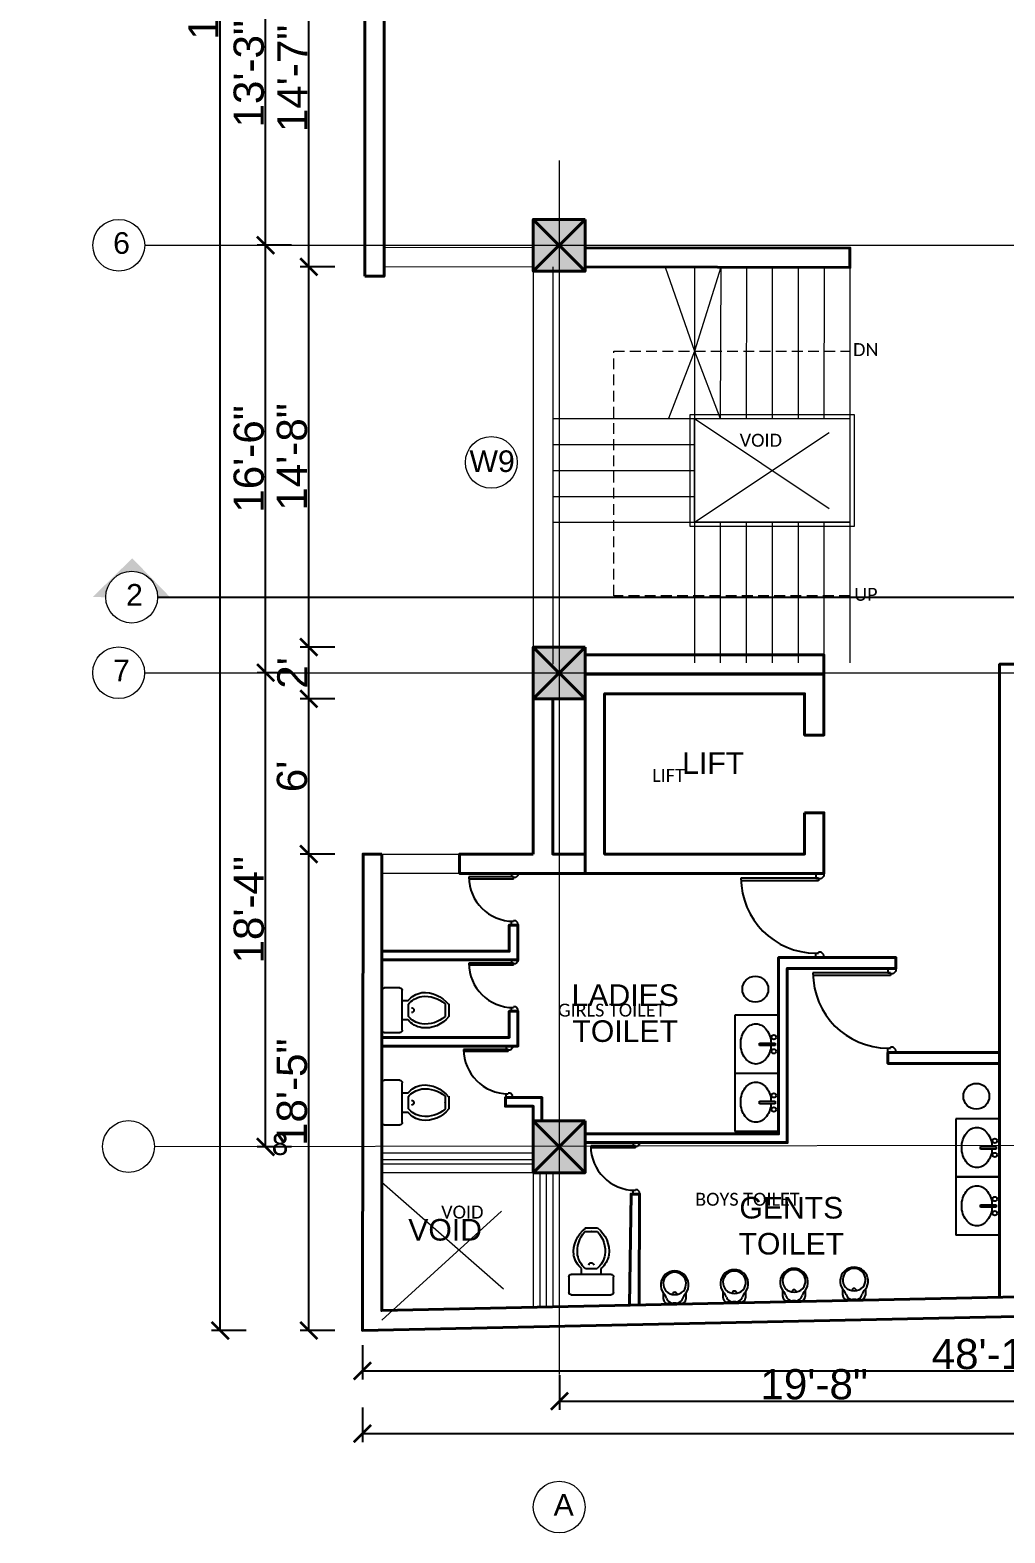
# Model space of a CAD drawing. Header units: inches. Extents: x 0 to 179512, y -43395 to -31716.
# Drawn here: x 165525 to 165976, y -38371 to -37675 of the extents above; entities that cross this region are included whole.
import ezdxf

# ---------------------------------------------------------------- set-up
doc = ezdxf.new("R2010")
doc.units = ezdxf.units.IN
doc.header["$LTSCALE"] = 10
doc.header["$MEASUREMENT"] = 0
for name, pattern in [('ACAD_ISO04W100', [30, 24, -3, 0, -3]), ('CENTER2', [1.125, 0.75, -0.125, 0.125, -0.125]), ('DASHED', [0.75, 0.5, -0.25])]:
    doc.linetypes.add(name, pattern=pattern)
doc.layers.get('Defpoints').update_dxf_attribs({"color": 215})
for name, color, linetype, lineweight in [('colum', 2, 'Continuous', 40), ('door', 4, 'Continuous', 25), ('Grid name', 4, 'Continuous', 0), ('hatch', 95, 'Continuous', 0), ('NEW LETTERING', 3, 'Continuous', 0), ('OL_AR_Center line', 253, 'CENTER2', 13), ('OL_AR_Hatch', 253, 'Continuous', 15), ('OL_AR_SYMBOL', 1, 'Continuous', 5), ('OL_AR_Text', 140, 'Continuous', 5), ('OL_AR_WALL', 255, 'Continuous', 40), ('section cut', 7, 'ACAD_ISO04W100', 25), ('wall2', 3, 'Continuous', 30), ('window', 6, 'Continuous', 9)]:
    doc.layers.add(name, color=color, linetype=linetype, lineweight=lineweight)
doc.layers.add('layout', color=165, linetype='Continuous')
doc.styles.add('1-16 Annotative Text', font='calibri.ttf', dxfattribs={"height": 0.0625})
doc.styles.add('arial', font='arial.ttf')
doc.styles.get("Standard").update_dxf_attribs({"font": 'arial.ttf'})
doc.dimstyles.new('1-16 Annotative Dimension', dxfattribs={"dimtxt": 0.0625, "dimasz": 0.0625, "dimexe": 0.125, "dimexo": 0, "dimgap": 0.03125, "dimtad": 1, "dimdec": 0, "dimzin": 0, "dimdsep": 46, "dimlunit": 4, "dimtxsty": '1-16 Annotative Text', "dimblk": 'ARCHTICK', "dimcen": 0.09, "dimdle": 0.125, "dimadec": 0, "dimazin": 0, "dimtfac": 1, "dimtdec": 0, "dimtix": 1, "dimtofl": 0, "dimtmove": 2, "dimatfit": 3, "dimfxl": 0.125, "dimfxlon": 1, "dimtolj": 1, "dimtzin": 0, "dimarcsym": 1})
doc.dimstyles.new('Dim_OLA', dxfattribs={"dimscale": 2, "dimtxt": 7, "dimasz": 4, "dimexe": 2, "dimexo": 0.5, "dimgap": 0.3, "dimtad": 1, "dimdec": 0, "dimzin": 0, "dimdsep": 46, "dimlunit": 3, "dimtxsty": 'arial', "dimblk": 'ARCHTICK', "dimcen": 0.05, "dimadec": 0, "dimazin": 0, "dimtfac": 1, "dimtdec": 0, "dimtix": 1, "dimtmove": 2, "dimatfit": 3, "dimldrblk": 'DOT', "dimfxl": 6, "dimfxlon": 1, "dimtolj": 1, "dimtzin": 0, "dimarcsym": 0})

# ---------------------------------------------------------------- blocks, each defined once
blk = doc.blocks.new('A$C2AC94788')
for p, q in [((0, 0.505), (0, 0.665)), ((0.025, 0.69), (0.435, 0.69)), ((0.46, 0.665), (0.46, 0.505)), ((0.435, 0.48), (0.025, 0.48)), ((0.13, 0.48), (0.13, 0.42)), ((0.33, 0.42), (0.33, 0.48)), ((0.17, 0.42), (0.29, 0.42)), ((0.164, 0.039), (0.296, 0.039)), ((0.229, 0.039), (0.23, 0.039)), ((0.231, 0.039), (0.23, 0.039)), ((0.165, 0), (0.295, 0))]:
    blk.add_line(p, q)
for centre, radius, start, end in [((0.025, 0.665), 0.025, 90, 180), ((0.435, 0.665), 0.025, 0, 90), ((0.025, 0.505), 0.025, 180, 270), ((0.435, 0.505), 0.025, 270, 0), ((0.287, 0.236), 0.242, 130.4885, 169.445), ((0.327, 0.236), 0.242, 130.4885, 169.445), ((0.23, 0.385), 0.025, 180, 0), ((0.133, 0.236), 0.242, 10.555, 49.5115), ((0.173, 0.236), 0.242, 10.555, 49.5115), ((0.36, 0.253), 0.312, 175.0284, 232.3625), ((0.4, 0.245), 0.313, 173.5369, 221.0604), ((0.1, 0.245), 0.313, 308.5517, 6.4631), ((0.06, 0.245), 0.313, 318.9396, 6.4631)]:
    blk.add_arc(centre, radius, start, end)
blk = doc.blocks.new('EES')
for p, q in [((-0.3333, 0.0021), (-0.3333, -0.5056)), ((0.3411, 0.0021), (-0.3333, 0.0021)), ((0.3411, 0.0021), (0.3411, -0.5056)), ((-0.0106, -0.0398), (0.0181, -0.0398)), ((-0.0106, -0.2185), (-0.0106, -0.0398)), ((0.0181, -0.0398), (0.0181, -0.2185)), ((0.0181, -0.2185), (-0.0106, -0.2185)), ((-0.3333, -0.5056), (0.3411, -0.5056))]:
    blk.add_line(p, q)
blk.add_lwpolyline([(0.0179, -0.0859, -0.061621), (0.0918, -0.0995, -0.086289), (0.1646, -0.137, -0.105918), (0.2162, -0.1968, -0.125725), (0.2327, -0.2616, -0.125725), (0.2162, -0.3263, -0.105918), (0.1646, -0.3861, -0.086289), (0.0918, -0.4237, -0.076177), (0.0002, -0.4377, -0.076177), (-0.0913, -0.4237, -0.086289), (-0.1641, -0.3861, -0.105918), (-0.2157, -0.3263, -0.125725), (-0.2322, -0.2616, -0.125725), (-0.2157, -0.1968, -0.105918), (-0.1641, -0.137, -0.086289), (-0.0913, -0.0995, -0.067126), (-0.0108, -0.0856, -0.076177)], format="xyb")
blk.add_lwpolyline([(-0.0109, -0.0855), (-0.0108, -0.0855)])
for centre in [(-0.0778, -0.0535), (0.0853, -0.0535)]:
    blk.add_circle(centre, 0.0259)
blk = doc.blocks.new('60607032')
at = {"xscale": 10, "zscale": 10}
blk.add_blockref('EES', (-0.04, 0.01), dxfattribs=at)
blk = doc.blocks.new('LAV-2')
at = {"xscale": 0.1, "zscale": 0.1}
blk.add_blockref('60607032', (0, -0.012), dxfattribs=at)
blk = doc.blocks.new('A$C1D396C61')
blk.add_blockref('LAV-2', (0.337, 0.508))
blk = doc.blocks.new('A$C6EF51710')
at = {"linetype": 'ByBlock'}
for p, q in [((0, 0.081), (0, 0.234)), ((0.004, 0.139), (0.004, 0.175)), ((0.051, 0.284), (0.117, 0.284)), ((0.117, 0.03), (0.051, 0.03))]:
    blk.add_line(p, q, dxfattribs=at)
for centre, radius, start, end in [((0.051, 0.234), 0.0508, 90, 180), ((0.08, 0.175), 0.0762, 107.1046, 180), ((0.017, 0.382), 0.14, 287.1046, 315), ((0.241, 0.157), 0.14, 135, 225), ((0.102, 0.157), 0.0254, 275.2159, 84.7841), ((0.211, 0.157), 0.158, 232.8984, 127.1016), ((0.225, 0.157), 0.129, 230.0084, 129.9916), ((0.051, 0.081), 0.0508, 180, 270), ((0.08, 0.139), 0.0762, 180, 252.8954), ((0.017, -0.067), 0.14, 45, 72.8954)]:
    blk.add_arc(centre, radius, start, end, dxfattribs=at)
blk = doc.blocks.new('A$C03A44EBA')
at = {"color": 7, "rotation": 270}
blk.add_blockref('A$C6EF51710', (0, 0.368), dxfattribs=at)
blk = doc.blocks.new('_ArchTick')
at = {"color": 0, "linetype": 'ByBlock', "const_width": 0.15}
blk.add_lwpolyline([(-0.5, -0.5), (0.5, 0.5)], dxfattribs=at)
blk = doc.blocks.new('*D383')
at = {"layer": 'Defpoints', "color": 0, "transparency": 16777216}
for p in [(165654, -38056.47), (165678.79, -38056.47), (165678.79, -38277.25)]:
    blk.add_point(p, dxfattribs=at)
at = {"layer": 'OL_AR_Text', "color": 0, "lineweight": -2, "transparency": 16777216}
for p, q in [((165666, -38056.47), (165650, -38056.47)), ((165654, -38277.25), (165654, -38056.47)), ((165666, -38277.25), (165650, -38277.25))]:
    blk.add_line(p, q, dxfattribs=at)
at = {"layer": 'OL_AR_Text', "color": 0, "lineweight": -2, "transparency": 16777216, "xscale": 8, "yscale": 8, "zscale": 8}
for p, rotation in [((165654, -38056.47), 90), ((165654, -38277.25), 270)]:
    blk.add_blockref('_ArchTick', p, dxfattribs=dict(at, rotation=rotation))
at = {"layer": 'OL_AR_Text', "color": 0, "transparency": 16777216, "insert": (165646.25, -38166.86), "char_height": 14, "attachment_point": 5, "rotation": 90, "style": 'arial'}
blk.add_mtext('\\A1;18\'-5"', dxfattribs=at)
blk = doc.blocks.new('_Dot')
at = {"color": 0, "linetype": 'ByBlock', "lineweight": -2}
blk.add_line((-0.5, 0), (-1, 0), dxfattribs=at)
at = {"color": 0, "linetype": 'ByBlock', "const_width": 0.5}
blk.add_lwpolyline([(-0.25, 0, 1), (0.25, 0, 1)], format="xyb", close=True, dxfattribs=at)
blk = doc.blocks.new('*D384')
at = {"layer": 'Defpoints', "color": 0, "transparency": 16777216}
for p in [(165654, -37984.56), (165757.95, -37984.56), (165678.79, -38056.47)]:
    blk.add_point(p, dxfattribs=at)
at = {"layer": 'OL_AR_Text', "color": 0, "lineweight": -2, "transparency": 16777216}
for p, q in [((165666, -37984.56), (165650, -37984.56)), ((165654, -38056.47), (165654, -37984.56)), ((165666, -38056.47), (165650, -38056.47))]:
    blk.add_line(p, q, dxfattribs=at)
at = {"layer": 'OL_AR_Text', "color": 0, "lineweight": -2, "transparency": 16777216, "xscale": 8, "yscale": 8, "zscale": 8}
for p, rotation in [((165654, -37984.56), 90), ((165654, -38056.47), 270)]:
    blk.add_blockref('_ArchTick', p, dxfattribs=dict(at, rotation=rotation))
at = {"layer": 'OL_AR_Text', "color": 0, "transparency": 16777216, "insert": (165646.25, -38020.52), "char_height": 14, "attachment_point": 5, "rotation": 90, "style": 'arial'}
blk.add_mtext("\\A1;6'", dxfattribs=at)
blk = doc.blocks.new('*D385')
at = {"layer": 'Defpoints', "color": 0, "transparency": 16777216}
for p in [(165654, -37960.56), (165757.95, -37960.56), (165757.95, -37984.56)]:
    blk.add_point(p, dxfattribs=at)
at = {"layer": 'OL_AR_Text', "color": 0, "lineweight": -2, "transparency": 16777216}
for p, q in [((165666, -37960.56), (165650, -37960.56)), ((165654, -37984.56), (165654, -37960.56)), ((165666, -37984.56), (165650, -37984.56))]:
    blk.add_line(p, q, dxfattribs=at)
at = {"layer": 'OL_AR_Text', "color": 0, "lineweight": -2, "transparency": 16777216, "xscale": 8, "yscale": 8, "zscale": 8}
for p, rotation in [((165654, -37960.56), 90), ((165654, -37984.56), 270)]:
    blk.add_blockref('_ArchTick', p, dxfattribs=dict(at, rotation=rotation))
at = {"layer": 'OL_AR_Text', "color": 0, "transparency": 16777216, "insert": (165646.37, -37972.56), "char_height": 14, "attachment_point": 5, "rotation": 90, "style": 'arial'}
blk.add_mtext("\\A1;2'", dxfattribs=at)
blk = doc.blocks.new('*D386')
at = {"layer": 'Defpoints', "color": 0, "transparency": 16777216}
for p in [(165654, -37784.38), (165757.95, -37784.38), (165757.95, -37960.56)]:
    blk.add_point(p, dxfattribs=at)
at = {"layer": 'OL_AR_Text', "color": 0, "lineweight": -2, "transparency": 16777216}
for p, q in [((165666, -37784.38), (165650, -37784.38)), ((165654, -37960.56), (165654, -37784.38)), ((165666, -37960.56), (165650, -37960.56))]:
    blk.add_line(p, q, dxfattribs=at)
at = {"layer": 'OL_AR_Text', "color": 0, "lineweight": -2, "transparency": 16777216, "xscale": 8, "yscale": 8, "zscale": 8}
for p, rotation in [((165654, -37784.38), 90), ((165654, -37960.56), 270)]:
    blk.add_blockref('_ArchTick', p, dxfattribs=dict(at, rotation=rotation))
at = {"layer": 'OL_AR_Text', "color": 0, "transparency": 16777216, "insert": (165646.25, -37872.47), "char_height": 14, "attachment_point": 5, "rotation": 90, "style": 'arial'}
blk.add_mtext('\\A1;14\'-8"', dxfattribs=at)
blk = doc.blocks.new('*D387')
at = {"layer": 'Defpoints', "color": 0, "transparency": 16777216}
for p in [(165654, -37609.78), (165679.88, -37609.78), (165757.95, -37784.38)]:
    blk.add_point(p, dxfattribs=at)
at = {"layer": 'OL_AR_Text', "color": 0, "lineweight": -2, "transparency": 16777216}
for p, q in [((165666, -37609.78), (165650, -37609.78)), ((165654, -37784.38), (165654, -37609.78)), ((165666, -37784.38), (165650, -37784.38))]:
    blk.add_line(p, q, dxfattribs=at)
at = {"layer": 'OL_AR_Text', "color": 0, "lineweight": -2, "transparency": 16777216, "xscale": 8, "yscale": 8, "zscale": 8}
for p, rotation in [((165654, -37609.78), 90), ((165654, -37784.38), 270)]:
    blk.add_blockref('_ArchTick', p, dxfattribs=dict(at, rotation=rotation))
at = {"layer": 'OL_AR_Text', "color": 0, "transparency": 16777216, "insert": (165646.37, -37697.08), "char_height": 14, "attachment_point": 5, "rotation": 90, "style": 'arial'}
blk.add_mtext('\\A1;14\'-7"', dxfattribs=at)
blk = doc.blocks.new('*D395')
at = {"layer": 'Defpoints', "color": 0, "transparency": 16777216}
for p in [(166255.78, -38264.89), (165678.78, -38277.25), (166255.78, -38296)]:
    blk.add_point(p, dxfattribs=at)
at = {"layer": 'OL_AR_Text', "color": 0, "lineweight": -2, "transparency": 16777216}
for p, q in [((165678.78, -38284), (165678.78, -38300)), ((166255.78, -38284), (166255.78, -38300)), ((165678.78, -38296), (166255.78, -38296))]:
    blk.add_line(p, q, dxfattribs=at)
at = {"layer": 'OL_AR_Text', "color": 0, "lineweight": -2, "transparency": 16777216, "xscale": 8, "yscale": 8, "zscale": 8, "rotation": 180}
blk.add_blockref('_ArchTick', (165678.78, -38296), dxfattribs=at)
at = {"layer": 'OL_AR_Text', "color": 0, "lineweight": -2, "transparency": 16777216, "xscale": 8, "yscale": 8, "zscale": 8}
blk.add_blockref('_ArchTick', (166255.78, -38296), dxfattribs=at)
at = {"layer": 'OL_AR_Text', "color": 0, "transparency": 16777216, "insert": (165967.28, -38288.25), "char_height": 14, "attachment_point": 5, "style": 'arial'}
blk.add_mtext('\\A1;48\'-1"', dxfattribs=at)
blk = doc.blocks.new('*D409')
at = {"layer": 'Defpoints', "color": 0, "transparency": 16777216}
for p in [(165634, -37972.46), (165770.05, -37972.46), (165769.95, -38192.16)]:
    blk.add_point(p, dxfattribs=at)
at = {"layer": 'OL_AR_Text', "color": 0, "lineweight": -2, "transparency": 16777216}
for p, q in [((165646, -37972.46), (165630, -37972.46)), ((165634, -38192.16), (165634, -37972.46)), ((165646, -38192.16), (165630, -38192.16))]:
    blk.add_line(p, q, dxfattribs=at)
at = {"layer": 'OL_AR_Text', "color": 0, "lineweight": -2, "transparency": 16777216, "xscale": 8, "yscale": 8, "zscale": 8}
for p, rotation in [((165634, -37972.46), 90), ((165634, -38192.16), 270)]:
    blk.add_blockref('_ArchTick', p, dxfattribs=dict(at, rotation=rotation))
at = {"layer": 'OL_AR_Text', "color": 0, "transparency": 16777216, "insert": (165626.25, -38082.31), "char_height": 14, "attachment_point": 5, "rotation": 90, "style": 'arial'}
blk.add_mtext('\\A1;18\'-4"', dxfattribs=at)
blk = doc.blocks.new('*D410')
at = {"layer": 'Defpoints', "color": 0, "transparency": 16777216}
for p in [(165634, -37774.38), (165770.05, -37774.38), (165770.05, -37972.46)]:
    blk.add_point(p, dxfattribs=at)
at = {"layer": 'OL_AR_Text', "color": 0, "lineweight": -2, "transparency": 16777216}
for p, q in [((165646, -37774.38), (165630, -37774.38)), ((165634, -37972.46), (165634, -37774.38)), ((165646, -37972.46), (165630, -37972.46))]:
    blk.add_line(p, q, dxfattribs=at)
at = {"layer": 'OL_AR_Text', "color": 0, "lineweight": -2, "transparency": 16777216, "xscale": 8, "yscale": 8, "zscale": 8}
for p, rotation in [((165634, -37774.38), 90), ((165634, -37972.46), 270)]:
    blk.add_blockref('_ArchTick', p, dxfattribs=dict(at, rotation=rotation))
at = {"layer": 'OL_AR_Text', "color": 0, "transparency": 16777216, "insert": (165626.25, -37873.42), "char_height": 14, "attachment_point": 5, "rotation": 90, "style": 'arial'}
blk.add_mtext('\\A1;16\'-6"', dxfattribs=at)
blk = doc.blocks.new('*D411')
at = {"layer": 'Defpoints', "color": 0, "transparency": 16777216}
for p in [(165634, -37615.44), (165769.95, -37615.44), (165770.05, -37774.38)]:
    blk.add_point(p, dxfattribs=at)
at = {"layer": 'OL_AR_Text', "color": 0, "lineweight": -2, "transparency": 16777216}
for p, q in [((165646, -37615.44), (165630, -37615.44)), ((165634, -37774.38), (165634, -37615.44)), ((165646, -37774.38), (165630, -37774.38))]:
    blk.add_line(p, q, dxfattribs=at)
at = {"layer": 'OL_AR_Text', "color": 0, "lineweight": -2, "transparency": 16777216, "xscale": 8, "yscale": 8, "zscale": 8}
for p, rotation in [((165634, -37615.44), 90), ((165634, -37774.38), 270)]:
    blk.add_blockref('_ArchTick', p, dxfattribs=dict(at, rotation=rotation))
at = {"layer": 'OL_AR_Text', "color": 0, "transparency": 16777216, "insert": (165626.25, -37694.91), "char_height": 14, "attachment_point": 5, "rotation": 90, "style": 'arial'}
blk.add_mtext('\\A1;13\'-3"', dxfattribs=at)
blk = doc.blocks.new('*D415')
at = {"layer": 'Defpoints', "color": 0, "transparency": 16777216}
for p in [(165770.05, -38192.16), (166005.94, -38192.1), (166005.94, -38310)]:
    blk.add_point(p, dxfattribs=at)
at = {"layer": 'OL_AR_Text', "color": 0, "lineweight": -2, "transparency": 16777216}
for p, q in [((165770.05, -38298), (165770.05, -38314)), ((166005.94, -38298), (166005.94, -38314)), ((165770.05, -38310), (166005.94, -38310))]:
    blk.add_line(p, q, dxfattribs=at)
at = {"layer": 'OL_AR_Text', "color": 0, "lineweight": -2, "transparency": 16777216, "xscale": 8, "yscale": 8, "zscale": 8, "rotation": 180}
blk.add_blockref('_ArchTick', (165770.05, -38310), dxfattribs=at)
at = {"layer": 'OL_AR_Text', "color": 0, "lineweight": -2, "transparency": 16777216, "xscale": 8, "yscale": 8, "zscale": 8}
blk.add_blockref('_ArchTick', (166005.94, -38310), dxfattribs=at)
at = {"layer": 'OL_AR_Text', "color": 0, "transparency": 16777216, "insert": (165887.99, -38302.25), "char_height": 14, "attachment_point": 5, "style": 'arial'}
blk.add_mtext('\\A1;19\'-8"', dxfattribs=at)
blk = doc.blocks.new('TD')
at = {"layer": 'door'}
for p, q in [((3702.57, -1692.6), (3702.57, -1671.96)), ((3703.57, -1692.6), (3703.57, -1671.93)), ((3681.21, -1694.6), (3681.21, -1691.6)), ((3681.21, -1691.6), (3682.96, -1691.6)), ((3682.96, -1691.6), (3682.96, -1692.6)), ((3705.1, -1691.6), (3703.57, -1691.6)), ((3705.1, -1694.6), (3705.1, -1691.6)), ((3681.21, -1694.6), (3682.26, -1694.6)), ((3681.26, -1694.6), (3682.26, -1694.6)), ((3682.26, -1694.6), (3683.26, -1693.6)), ((3682.96, -1692.6), (3683.26, -1692.6)), ((3683.26, -1693.6), (3683.26, -1692.6)), ((3702.57, -1692.6), (3703.57, -1692.6)), ((3703.27, -1693.6), (3703.27, -1692.6)), ((3704.27, -1694.6), (3703.27, -1693.6)), ((3705.1, -1694.6), (3704.27, -1694.6))]:
    blk.add_line(p, q, dxfattribs=at)
blk.add_arc((3703.57, -1692.53), 20.6, 90, 180, dxfattribs=at)
blk = doc.blocks.new('D1')
at = {"layer": 'door'}
for p, q in [((4429.61, -566.06), (4430.61, -566.06)), ((4429.61, -566.06), (4429.61, -569.06)), ((4430.61, -566.06), (4431.61, -567.06)), ((4431.61, -567.06), (4431.61, -568.06)), ((4460.1, -566.06), (4459.1, -567.06)), ((4459.1, -567.06), (4459.1, -568.06)), ((4461.1, -566.06), (4460.1, -566.06)), ((4461.1, -566.06), (4461.1, -569.06)), ((4461.1, -566.06), (4461.1, -566.06)), ((4429.61, -569.06), (4431.31, -569.06)), ((4431.31, -568.06), (4432.31, -568.06)), ((4431.31, -568.06), (4431.31, -597.1)), ((4431.31, -568.06), (4431.61, -568.06)), ((4431.31, -569.13), (4431.31, -568.13)), ((4432.31, -568.06), (4432.31, -597.08)), ((4459.4, -568.06), (4459.1, -568.06)), ((4459.4, -569.06), (4459.4, -568.06)), ((4461.1, -569.06), (4459.4, -569.06))]:
    blk.add_line(p, q, dxfattribs=at)
blk.add_arc((4431.31, -568.99), 28.11, 270, 359.8614, dxfattribs=at)
blk = doc.blocks.new('*D1078')
at = {"layer": 'Defpoints', "color": 0, "transparency": 16777216}
for p in [(0, -38065.47), (174046, -38065.47), (174041.94, -38103.01)]:
    blk.add_point(p, dxfattribs=at)
at = {"layer": 'door', "color": 0, "lineweight": -2, "transparency": 16777216}
for p, q in [((174046, -38115.01), (174046, -38053.47)), ((174034, -38065.47), (174058, -38065.47)), ((174041.94, -38103.01), (174058, -38103.01))]:
    blk.add_line(p, q, dxfattribs=at)
at = {"layer": 'door', "color": 0, "lineweight": -2, "transparency": 16777216, "xscale": 6, "yscale": 6, "zscale": 6}
for p, rotation in [((174046, -38065.47), 90), ((174046, -38103.01), 270)]:
    blk.add_blockref('_ArchTick', p, dxfattribs=dict(at, rotation=rotation))
at = {"layer": 'door', "color": 0, "transparency": 16777216, "insert": (174039.93, -38084.24), "char_height": 6, "attachment_point": 5, "rotation": 90, "style": '1-16 Annotative Text'}
blk.add_mtext('\\A1;3\'-2"', dxfattribs=at)
blk = doc.blocks.new('*D505')
at = {"layer": 'Defpoints', "color": 0, "transparency": 16777216}
for p in [(165613, -37020.44), (165654, -37020.44), (165654, -38277.25)]:
    blk.add_point(p, dxfattribs=at)
at = {"layer": 'OL_AR_Text', "color": 0, "lineweight": -2, "transparency": 16777216}
for p, q in [((165625, -37020.44), (165609, -37020.44)), ((165613, -38277.25), (165613, -37020.44)), ((165625, -38277.25), (165609, -38277.25))]:
    blk.add_line(p, q, dxfattribs=at)
at = {"layer": 'OL_AR_Text', "color": 0, "lineweight": -2, "transparency": 16777216, "xscale": 8, "yscale": 8, "zscale": 8}
for p, rotation in [((165613, -37020.44), 90), ((165613, -38277.25), 270)]:
    blk.add_blockref('_ArchTick', p, dxfattribs=dict(at, rotation=rotation))
at = {"layer": 'OL_AR_Text', "color": 0, "transparency": 16777216, "insert": (165605.25, -37648.84), "char_height": 14, "attachment_point": 5, "rotation": 90, "style": 'arial'}
blk.add_mtext('\\A1;104\'-9"', dxfattribs=at)
blk = doc.blocks.new('*D506')
at = {"layer": 'Defpoints', "color": 0, "transparency": 16777216}
for p in [(165678.78, -38296), (166640.63, -38296), (166640.63, -38325)]:
    blk.add_point(p, dxfattribs=at)
at = {"layer": 'OL_AR_Text', "color": 0, "lineweight": -2, "transparency": 16777216}
for p, q in [((165678.78, -38313), (165678.78, -38329)), ((166640.63, -38313), (166640.63, -38329)), ((165678.78, -38325), (166640.63, -38325))]:
    blk.add_line(p, q, dxfattribs=at)
at = {"layer": 'OL_AR_Text', "color": 0, "lineweight": -2, "transparency": 16777216, "xscale": 8, "yscale": 8, "zscale": 8, "rotation": 180}
blk.add_blockref('_ArchTick', (165678.78, -38325), dxfattribs=at)
at = {"layer": 'OL_AR_Text', "color": 0, "lineweight": -2, "transparency": 16777216, "xscale": 8, "yscale": 8, "zscale": 8}
blk.add_blockref('_ArchTick', (166640.63, -38325), dxfattribs=at)
at = {"layer": 'OL_AR_Text', "color": 0, "transparency": 16777216, "insert": (166159.71, -38317.25), "char_height": 14, "attachment_point": 5, "style": 'arial'}
blk.add_mtext('\\A1;80\'-2"', dxfattribs=at)

msp = doc.modelspace()

# ---------------------------------------------------------------- hatches: boundary and pattern name
at = {"layer": 'Grid name'}
h = msp.add_hatch(color=256, dxfattribs=at)
h.dxf.hatch_style = 1
h.paths.add_polyline_path([(165572.23, -37919.42), (165553.88, -37937.42), (165559.88, -37937.45, -0.420556), (165572.11, -37925.42)])
h.paths.add_polyline_path([(165572.23, -37919.42), (165572.11, -37925.42, -0.40853), (165583.88, -37937.42, -0.0027), (165583.88, -37937.55), (165589.87, -37937.57)])
at = {"layer": 'hatch', "transparency": 33554536}
h = msp.add_hatch(dxfattribs=at)
h.set_pattern_fill('AR-CONC', color=256, angle=360)
h.set_pattern_definition([(50, (4858.4615, 4e-11), (7.17260183, -0.62752135), [0.75, -8.25]), (355, (4858.4615, 4e-11), (-1.38751334, 7.52192134), [0.6, -6.6]), (100.4514445, (4859.059, -0.052), (5.78508847, 6.8943999), [0.63740192, -7.01142112]), (46.1842, (4858.4615, 2), (10.6724133, -1.6551928), [1.125, -12.375]), (96.6356355, (4859.351, 1.862), (9.34661946, 9.741186), [0.9561034, -10.5171376]), (351.184164, (4858.461, 2), (9.34661945, 9.741186), [0.9, -9.9]), (21, (4859.4615, 1.5), (5.96907052, -4.0261889), [0.75, -8.25]), (326, (4859.4615, 1.5), (2.43315332, 7.25150045), [0.6, -6.6]), (71.4514447, (4859.959, 1.1645), (8.40222377, 3.22531153), [0.6374019, -7.01142112]), (37.5, (4858.4615, 4e-11), (0.121598553, 3.32893854), [0, -6.52, 0, -6.7, 0, -6.625]), (7.5, (4858.4615, 4e-11), (2.630695374, 3.94411712), [0, -3.82, 0, -6.37, 0, -2.525]), (327.5, (4856.2315, 4e-11), (5.33822436, -0.225548717), [0, -2.5, 0, -7.8, 0, -10.35]), (317.5, (4855.2315, 4e-11), (5.8318617, 1.00104982), [0, -3.25, 0, -5.18, 0, -7.35])])
h.paths.add_polyline_path([(166277.9, -37020.44), (166255.9, -37020.44), (166266.9, -37031.44)])
h.paths.add_polyline_path([(166266.9, -37031.44), (166255.9, -37020.44), (166255.9, -37042.44)])
h.paths.add_polyline_path([(166266.9, -37031.44), (166255.9, -37042.44), (166277.9, -37042.44)])
h.paths.add_polyline_path([(166277.9, -37020.44), (166266.9, -37031.44), (166277.9, -37042.44)])
h.paths.add_polyline_path([(166437.46, -37020.44), (166415.46, -37020.44), (166426.46, -37031.44)])
h.paths.add_polyline_path([(166415.46, -37020.44), (166415.46, -37042.44), (166426.46, -37031.44)])
h.paths.add_polyline_path([(166426.46, -37031.44), (166415.46, -37042.44), (166437.46, -37042.44)])
h.paths.add_polyline_path([(166437.46, -37020.44), (166426.46, -37031.44), (166437.46, -37042.44)])
h.paths.add_polyline_path([(166440.43, -37227.44), (166429.43, -37216.44), (166429.43, -37238.44)])
h.paths.add_polyline_path([(166451.43, -37216.44), (166429.43, -37216.44), (166440.43, -37227.44)])
h.paths.add_polyline_path([(166451.43, -37216.44), (166440.43, -37227.44), (166451.43, -37238.44)])
h.paths.add_polyline_path([(166440.43, -37227.44), (166429.43, -37238.44), (166451.43, -37238.44)])
h.paths.add_polyline_path([(166277.9, -37216.44), (166255.9, -37216.44), (166266.9, -37227.44)])
h.paths.add_polyline_path([(166255.9, -37216.44), (166255.9, -37238.44), (166266.9, -37227.44)])
h.paths.add_polyline_path([(166266.9, -37227.44), (166255.9, -37238.44), (166277.9, -37238.44)])
h.paths.add_polyline_path([(166277.9, -37216.44), (166266.9, -37227.44), (166277.9, -37238.44)])
h.paths.add_polyline_path([(166277.9, -37412.37), (166255.9, -37412.37), (166266.9, -37423.37)])
h.paths.add_polyline_path([(166277.9, -37412.37), (166266.9, -37423.37), (166277.9, -37434.37)])
h.paths.add_polyline_path([(166255.9, -37412.37), (166255.9, -37434.37), (166266.9, -37423.37)])
h.paths.add_polyline_path([(166266.9, -37423.37), (166255.9, -37434.37), (166277.9, -37434.37)])
h.paths.add_polyline_path([(166475.38, -37412.44), (166453.38, -37412.44), (166464.38, -37423.44)])
h.paths.add_polyline_path([(166453.38, -37412.44), (166453.38, -37434.44), (166464.38, -37423.44)])
h.paths.add_polyline_path([(166464.38, -37423.44), (166453.38, -37434.44), (166475.38, -37434.44)])
h.paths.add_polyline_path([(166475.38, -37412.44), (166464.38, -37423.44), (166475.38, -37434.44)])
h.paths.add_polyline_path([(165769.95, -37615.44), (165757.95, -37603.44), (165757.95, -37627.44)])
h.paths.add_polyline_path([(165781.95, -37603.44), (165757.95, -37603.44), (165769.95, -37615.44)])
h.paths.add_polyline_path([(165781.95, -37603.44), (165769.95, -37615.44), (165781.95, -37627.44)])
h.paths.add_polyline_path([(165769.95, -37615.44), (165757.95, -37627.44), (165781.95, -37627.44)])
h.paths.add_polyline_path([(166016.03, -37605.44), (165996.03, -37605.44), (166006.03, -37615.44)])
h.paths.add_polyline_path([(166006.03, -37615.44), (165996.03, -37605.44), (165996.03, -37625.44)])
h.paths.add_polyline_path([(166006.03, -37615.44), (165996.03, -37625.44), (166016.03, -37625.44)])
h.paths.add_polyline_path([(166016.03, -37605.44), (166006.03, -37615.44), (166016.03, -37625.44)])
h.paths.add_polyline_path([(166266.9, -37589.57), (166255.9, -37578.57), (166255.9, -37600.57)])
h.paths.add_polyline_path([(166277.9, -37578.57), (166255.9, -37578.57), (166266.9, -37589.57)])
h.paths.add_polyline_path([(166277.9, -37578.57), (166266.9, -37589.57), (166277.9, -37600.57)])
h.paths.add_polyline_path([(166266.9, -37589.57), (166255.9, -37600.57), (166277.9, -37600.57)])
h.paths.add_polyline_path([(166255.95, -37603.39), (166231.95, -37603.39), (166243.95, -37615.39)])
h.paths.add_polyline_path([(166243.95, -37615.39), (166231.95, -37603.39), (166231.95, -37627.39)])
h.paths.add_polyline_path([(166243.95, -37615.39), (166231.95, -37627.39), (166255.95, -37627.39)])
h.paths.add_polyline_path([(166255.95, -37603.39), (166243.95, -37615.39), (166255.95, -37627.39)])
h.paths.add_polyline_path([(166412.71, -37605.44), (166392.71, -37605.44), (166402.71, -37615.44)])
h.paths.add_polyline_path([(166402.71, -37615.44), (166392.71, -37605.44), (166392.71, -37625.44)])
h.paths.add_polyline_path([(166402.71, -37615.44), (166392.71, -37625.44), (166412.71, -37625.44)])
h.paths.add_polyline_path([(166412.71, -37605.44), (166402.71, -37615.44), (166412.71, -37625.44)])
h.paths.add_polyline_path([(166472.62, -37578.57), (166450.62, -37578.57), (166461.62, -37589.57)])
h.paths.add_polyline_path([(166472.62, -37578.57), (166461.62, -37589.57), (166472.62, -37600.57)])
h.paths.add_polyline_path([(166461.62, -37589.57), (166450.62, -37600.57), (166472.62, -37600.57)])
h.paths.add_polyline_path([(166461.62, -37589.57), (166450.62, -37578.57), (166450.62, -37600.57)])
h.paths.add_polyline_path([(166580.58, -37605.44), (166560.58, -37605.44), (166570.58, -37615.44)])
h.paths.add_polyline_path([(166570.58, -37615.44), (166560.58, -37605.44), (166560.58, -37625.44)])
h.paths.add_polyline_path([(166570.58, -37615.44), (166560.58, -37625.44), (166580.58, -37625.44)])
h.paths.add_polyline_path([(166580.58, -37605.44), (166570.58, -37615.44), (166580.58, -37625.44)])
h.paths.add_polyline_path([(165781.95, -37762.38), (165757.95, -37762.38), (165769.95, -37774.38)])
h.paths.add_polyline_path([(165769.95, -37774.38), (165757.95, -37762.38), (165757.95, -37786.38)])
h.paths.add_polyline_path([(165769.95, -37774.38), (165757.95, -37786.38), (165781.95, -37786.38)])
h.paths.add_polyline_path([(165781.95, -37762.38), (165769.95, -37774.38), (165781.95, -37786.38)])
h.paths.add_polyline_path([(166005.94, -37759.38), (166005.94, -37774.38), (166020.94, -37774.38, 0.414214)])
h.paths.add_polyline_path([(166005.94, -37759.38, 0.414214), (165990.94, -37774.38), (166005.94, -37774.38)])
h.paths.add_polyline_path([(166005.94, -37774.38), (165990.94, -37774.38, 0.414214), (166005.94, -37789.38)])
h.paths.add_polyline_path([(166020.94, -37774.38), (166005.94, -37774.38), (166005.94, -37789.38, 0.414214)])
h.paths.add_polyline_path([(166243.9, -37763.38, 0.414214), (166232.9, -37774.38), (166243.9, -37774.38)])
h.paths.add_polyline_path([(166243.9, -37763.38), (166243.9, -37774.38), (166254.9, -37774.38, 0.414214)])
h.paths.add_polyline_path([(166254.9, -37774.38), (166243.9, -37774.38), (166243.9, -37785.38, 0.414214)])
h.paths.add_polyline_path([(166243.9, -37774.38), (166232.9, -37774.38, 0.414214), (166243.9, -37785.38)])
h.paths.add_polyline_path([(166413.67, -37763.38), (166391.67, -37763.38), (166402.67, -37774.38)])
h.paths.add_polyline_path([(166402.67, -37774.38), (166391.67, -37763.38), (166391.67, -37785.38)])
h.paths.add_polyline_path([(166413.67, -37763.38), (166402.67, -37774.38), (166413.67, -37785.38)])
h.paths.add_polyline_path([(166402.67, -37774.38), (166391.67, -37785.38), (166413.67, -37785.38)])
h.paths.add_polyline_path([(166580.58, -37764.38), (166560.58, -37764.38), (166570.58, -37774.38)])
h.paths.add_polyline_path([(166570.58, -37774.38), (166560.58, -37764.38), (166560.58, -37784.38)])
h.paths.add_polyline_path([(166570.58, -37774.38), (166560.58, -37784.38), (166580.58, -37784.38)])
h.paths.add_polyline_path([(166580.58, -37764.38), (166570.58, -37774.38), (166580.58, -37784.38)])
h.paths.add_polyline_path([(165781.95, -37960.56), (165757.95, -37960.56), (165769.95, -37972.56)])
h.paths.add_polyline_path([(165769.95, -37972.56), (165757.95, -37960.56), (165757.95, -37984.56)])
h.paths.add_polyline_path([(165769.95, -37972.56), (165757.95, -37984.56), (165781.95, -37984.56)])
h.paths.add_polyline_path([(165781.95, -37960.56), (165769.95, -37972.56), (165781.95, -37984.56)])
h.paths.add_polyline_path([(166005.94, -37959.47, 0.414214), (165992.94, -37972.47), (166005.94, -37972.47)])
h.paths.add_polyline_path([(166005.94, -37959.47), (166005.94, -37972.47), (166018.94, -37972.47, 0.414214)])
h.paths.add_polyline_path([(166018.94, -37972.47), (166005.94, -37972.47), (166005.94, -37985.47, 0.414214)])
h.paths.add_polyline_path([(166005.94, -37972.47), (165992.94, -37972.47, 0.414214), (166005.94, -37985.47)])
h.paths.add_polyline_path([(166243.9, -37959.56), (166243.9, -37972.56), (166256.9, -37972.56, 0.414214)])
h.paths.add_polyline_path([(166243.9, -37959.56, 0.414214), (166230.9, -37972.56), (166243.9, -37972.56)])
h.paths.add_polyline_path([(166243.9, -37972.56), (166230.9, -37972.56, 0.414214), (166243.9, -37985.56)])
h.paths.add_polyline_path([(166256.9, -37972.56), (166243.9, -37972.56), (166243.9, -37985.56, 0.414214)])
h.paths.add_polyline_path([(166415.67, -37955.93), (166389.67, -37955.93), (166402.67, -37967.93)])
h.paths.add_polyline_path([(166389.67, -37955.93), (166389.67, -37979.93), (166402.67, -37967.93)])
h.paths.add_polyline_path([(166402.67, -37967.93), (166389.67, -37979.93), (166415.67, -37979.93)])
h.paths.add_polyline_path([(166415.67, -37955.93), (166402.67, -37967.93), (166415.67, -37979.93)])
h.paths.add_polyline_path([(166580.38, -37961.06), (166560.38, -37961.06), (166570.38, -37971.06)])
h.paths.add_polyline_path([(166580.38, -37961.06), (166570.38, -37971.06), (166580.38, -37981.06)])
h.paths.add_polyline_path([(166570.38, -37971.06), (166560.38, -37981.06), (166580.38, -37981.06)])
h.paths.add_polyline_path([(166560.38, -37961.06), (166560.38, -37981.06), (166570.38, -37971.06)])
h.paths.add_polyline_path([(165781.95, -38180.16), (165757.95, -38180.16), (165769.95, -38192.16)])
h.paths.add_polyline_path([(165757.95, -38180.16), (165757.95, -38204.16), (165769.95, -38192.16)])
h.paths.add_polyline_path([(165769.95, -38192.16), (165757.95, -38204.16), (165781.95, -38204.16)])
h.paths.add_polyline_path([(165781.95, -38180.16), (165769.95, -38192.16), (165781.95, -38204.16)])
h.paths.add_polyline_path([(166017.88, -38180.16), (165993.88, -38180.16), (166005.88, -38192.16)])
h.paths.add_polyline_path([(166017.88, -38180.16), (166005.88, -38192.16), (166017.88, -38204.16)])
h.paths.add_polyline_path([(166005.88, -38192.16), (165993.88, -38204.16), (166017.88, -38204.16)])
h.paths.add_polyline_path([(165993.88, -38180.16), (165993.88, -38204.16), (166005.88, -38192.16)])
h.paths.add_polyline_path([(166253.88, -38182.18), (166253.88, -38180.16), (166231.9, -38180.16), (166243.9, -38192.16)])
h.paths.add_polyline_path([(166231.9, -38180.16), (166231.9, -38204.16), (166243.9, -38192.16)])
h.paths.add_polyline_path([(166243.9, -38192.16), (166231.9, -38204.16), (166255.9, -38204.16)])
h.paths.add_polyline_path([(166255.88, -38180.18), (166255.88, -38180.16), (166253.88, -38180.16), (166253.88, -38182.18)], flags=17)
h.paths.add_polyline_path([(166243.9, -38192.16), (166255.9, -38204.16), (166255.9, -38180.16)])

# ---------------------------------------------------------------- linework, layer by layer
at = {"layer": 'colum'}
for p, q in [((165781.95, -37786.38), (165757.95, -37762.38)), ((165757.95, -37786.38), (165781.95, -37762.38)), ((165781.95, -37984.56), (165757.95, -37960.56)), ((165757.95, -37984.56), (165781.95, -37960.56)), ((165781.95, -38204.16), (165757.95, -38180.16)), ((165757.95, -38204.16), (165781.95, -38180.16))]:
    msp.add_line(p, q, dxfattribs=at)
for points in [[(165781.95, -37762.38), (165781.95, -37786.38), (165757.95, -37786.38), (165757.95, -37762.38)], [(165781.95, -37960.56), (165781.95, -37984.56), (165757.95, -37984.56), (165757.95, -37960.56)], [(165781.95, -38180.16), (165781.95, -38204.16), (165757.95, -38204.16), (165757.95, -38180.16)]]:
    msp.add_lwpolyline(points, close=True, dxfattribs=at)
at = {"layer": 'Grid name'}
for centre in [(165565.99, -37774.38), (165571.98, -37937.42), (165565.92, -37972.47), (165570.5, -38191.99), (165769.95, -38359.07)]:
    msp.add_circle(centre, 12, dxfattribs=at)
at = {"layer": 'layout'}
for centre in [(165860.75, -38119.07), (165963.08, -38168.73)]:
    msp.add_circle(centre, 6, dxfattribs=at)
at = {"layer": 'NEW LETTERING'}
msp.add_circle((165738.5, -37875), 12, dxfattribs=at)
at = {"layer": 'OL_AR_Center line', "ltscale": 75}
for p, q in [((165769.95, -36891.4), (165769.95, -38341.71)), ((165577.99, -37774.38), (166814.07, -37774.38)), ((165577.92, -37972.46), (166814, -37972.47)), ((165582.5, -38191.99), (166800.8, -38189.98))]:
    msp.add_line(p, q, dxfattribs=at)
at = {"layer": 'OL_AR_Hatch'}
for p, q in [((165832.55, -37784.51), (165832.54, -37967.82)), ((165844.72, -37784.54), (165844.54, -37854.72)), ((165856.72, -37784.57), (165856.54, -37854.72)), ((165868.55, -37784.6), (165868.54, -37854.72)), ((165880.55, -37784.63), (165880.54, -37854.72)), ((165892.55, -37784.66), (165892.54, -37854.72)), ((165904.55, -37784.69), (165904.54, -37854.72)), ((165766.88, -37854.72), (165904.54, -37854.72)), ((165904.54, -37854.72), (165904.54, -37902.72)), ((165766.88, -37866.72), (165832.54, -37866.72)), ((165766.88, -37878.72), (165832.54, -37878.72)), ((165766.88, -37890.72), (165832.54, -37890.72)), ((165766.88, -37902.72), (165904.54, -37902.72)), ((165844.54, -37902.72), (165844.54, -37967.82)), ((165856.54, -37902.72), (165856.54, -37967.82)), ((165868.54, -37902.72), (165868.54, -37967.82)), ((165880.54, -37902.72), (165880.54, -37967.82)), ((165892.54, -37902.72), (165892.54, -37967.82)), ((165904.54, -37902.72), (165904.54, -37967.82)), ((165757.95, -38195.16), (165687.78, -38195.16)), ((165757.95, -38204.16), (165687.78, -38204.16)), ((165757.95, -38204.16), (165757.95, -38266.89)), ((165757.95, -38204.16), (165757.95, -38266.89)), ((165766.95, -38204.16), (165766.95, -38266.7))]:
    msp.add_line(p, q, dxfattribs=at)
for points in [[(165830.54, -37852.72), (165906.54, -37852.72), (165906.54, -37904.72), (165830.54, -37904.72)], [(165832.54, -37854.72), (165904.54, -37854.72), (165904.54, -37902.72), (165832.54, -37902.72)]]:
    msp.add_lwpolyline(points, close=True, dxfattribs=at)
at = {"layer": 'OL_AR_SYMBOL', "linetype": 'DASHED', "ltscale": 15}
for p, q in [((165832.54, -37854.72), (165904.54, -37902.72)), ((165832.54, -37902.72), (165904.54, -37854.72)), ((165687.78, -38272.4), (165757.95, -38208.5)), ((165687.78, -38208.5), (165758.78, -38270.88))]:
    msp.add_line(p, q, dxfattribs=at)
for points in [[(165818.94, -37784.47), (165832.54, -37823.39), (165820.54, -37854.72)], [(165844.72, -37784.54), (165832.54, -37823.39), (165844.54, -37854.72)]]:
    msp.add_lwpolyline(points, dxfattribs=at)
at = {"layer": 'OL_AR_SYMBOL', "linetype": 'DASHED'}
msp.add_lwpolyline([(165904.54, -37936.77), (165795.21, -37936.77), (165795.21, -37823.39), (165904.54, -37823.39)], dxfattribs=at)
at = {"layer": 'OL_AR_Text'}
msp.add_line((165760.95, -38204.16), (165760.95, -38266.89), dxfattribs=at)
at = {"layer": 'OL_AR_WALL'}
msp.add_line((165687.78, -38268.05), (165687.78, -38056.47), dxfattribs=at)
for points in [[(165679.88, -37788.72), (165679.88, -37603.44), (165688.88, -37603.44)], [(165688.88, -37603.44), (165688.88, -37788.72), (165679.88, -37788.72)], [(165998.89, -37968.54), (165973.88, -37968.54), (165973.77, -38261.88)], [(165687.78, -38102.03), (165687.78, -38268.05), (166255.88, -38255.79), (166255.88, -38264.88), (165678.78, -38277.25), (165679.15, -38056.47), (165687.78, -38056.47)], [(165687.81, -38105.51), (165750.81, -38105.51), (165750.81, -38089.39), (165746.81, -38089.39), (165746.81, -38101.51), (165687.78, -38101.51)], [(165687.81, -38145.46), (165750.81, -38145.46), (165750.81, -38129.34), (165746.81, -38129.34), (165746.81, -38141.46), (165687.78, -38141.46)], [(165973.88, -38148.47), (165922.16, -38148.47), (165922.16, -38153.47), (165973.88, -38153.47)], [(165757.95, -38180.16), (165761.95, -38180.16), (165761.95, -38169.34), (165745, -38169.34), (165745, -38173.34), (165757.95, -38173.34), (165757.95, -38180.16)], [(165802.5, -38265.58), (165803.19, -38214.04), (165807.19, -38214.04), (165807, -38265.48)]]:
    msp.add_lwpolyline(points, dxfattribs=at)
for points in [[(165781.98, -37775.5), (165904.56, -37775.69), (165904.56, -37784.69), (165781.95, -37784.38)], [(165892.54, -37973.19), (165781.95, -37973.19), (165781.95, -37964.19), (165892.54, -37964.19)], [(165883.54, -38037.33), (165883.54, -38056.47), (165790.95, -38056.47), (165790.95, -37982.19), (165883.54, -37982.19), (165883.54, -38001.33), (165892.54, -38001.33), (165892.54, -37973.19), (165781.95, -37973.19), (165781.95, -38065.47), (165892.54, -38065.47), (165892.54, -38037.33)], [(165757.95, -38056.47), (165757.95, -37984.56), (165766.95, -37984.56), (165766.95, -38056.47), (165781.95, -38056.47), (165781.95, -38065.47), (165723.78, -38065.47), (165723.78, -38056.47)], [(165781.95, -38190.16), (165781.95, -38186.16), (165871.54, -38186.16), (165871.54, -38104.47), (165875.54, -38104.47), (165925.88, -38104.47), (165925.88, -38109.47), (165875.54, -38109.47), (165875.54, -38190.16)]]:
    msp.add_lwpolyline(points, close=True, dxfattribs=at)
at = {"layer": 'section cut', "ltscale": 3}
msp.add_line((165583.98, -37937.42), (166814.06, -37937.42), dxfattribs=at)
at = {"layer": 'window'}
for p, q in [((165688.88, -37775.26), (165757.95, -37775.38)), ((165688.87, -37784.26), (165757.94, -37784.38)), ((165757.95, -38198.16), (165687.78, -38198.16)), ((165757.95, -38200.16), (165687.78, -38200.16)), ((165760.95, -38204.16), (165760.95, -38266.89)), ((165763.95, -38204.16), (165763.95, -38266.7)), ((165763.95, -38204.16), (165763.95, -38266.7))]:
    msp.add_line(p, q, dxfattribs=at)
for points in [[(165757.95, -37784.38), (165757.95, -37968.54)], [(165766.95, -37784.38), (165766.95, -37968.54)]]:
    msp.add_lwpolyline(points, dxfattribs=at)
msp.add_lwpolyline([(165687.78, -38056.47), (165723.78, -38056.47), (165723.78, -38065.47), (165687.78, -38065.47)], close=True, dxfattribs=at)

# ---------------------------------------------------------------- block references
at = {"layer": 'layout'}
for name, p, xscale, yscale, zscale, rotation in [('A$C2AC94788', (165718.87, -38118.49), -45, 45, 45, 90), ('A$C1D396C61', (165851.23, -38131.15), 40, 40, 40, 270), ('A$C1D396C61', (165851.23, -38131.15), 40, 40, 40, 270), ('A$C2AC94788', (165718.87, -38161.32), -45, 45, 45, 90), ('A$C1D396C61', (165851.23, -38158.12), 40, 40, 40, 270), ('A$C1D396C61', (165953.57, -38179.17), 40, 40, 40, 270), ('A$C1D396C61', (165953.57, -38206.14), 40, 40, 40, 270), ('A$C2AC94788', (165774.42, -38229.67), -45, 45, 45, 180), ('A$C03A44EBA', (165912.93, -38247.94), 40.96000000000001, 40.96000000000001, 40.96000000000001, 180), ('A$C03A44EBA', (165829.83, -38249.71), 40.96000000000001, 40.96000000000001, 40.96000000000001, 180), ('A$C03A44EBA', (165857.48, -38249.12), 40.96000000000001, 40.96000000000001, 40.96000000000001, 180), ('A$C03A44EBA', (165885.1, -38248.53), 40.96000000000001, 40.96000000000001, 40.96000000000001, 180)]:
    msp.add_blockref(name, p, dxfattribs=dict(at, xscale=xscale, yscale=yscale, zscale=zscale, rotation=rotation))
at = {"layer": 'OL_AR_WALL', "xscale": 1.238452920663068, "yscale": 1.238452920663068, "zscale": 1.238452920663068, "rotation": 270}
msp.add_blockref('D1', (166626.92, -32623.61), dxfattribs=at)
at = {"layer": 'wall2'}
for p, rotation in [((164056.21, -41770.61), 89.99999999999991), ((164056.21, -41810.61), 89.99999999999991), ((164053.76, -41850.55), 89.99999999999991), ((164112.59, -41895.26), 90)]:
    msp.add_blockref('TD', p, dxfattribs=dict(at, rotation=rotation))
at = {"layer": 'wall2', "xscale": 1.238452920663068, "yscale": 1.238452920663068, "zscale": 1.238452920663068, "rotation": 270}
msp.add_blockref('D1', (166593.58, -32579.61), dxfattribs=at)

# ---------------------------------------------------------------- texts
at = {"layer": 'NEW LETTERING', "char_height": 10}
for s, width, gutter_width, heights, insert, attachment_point in [('6', 18.9099, 50, [8.76], (165563.38, -37768.32), 1), ('W9', 18.9099, 50, [8.76], (165728.39, -37869.44), 1), ('2', 18.9099, 50, [8.76], (165569.37, -37931.36), 1), ('7', 18.9099, 50, [8.76], (165563.31, -37966.41), 1), ('LIFT', 18.9099, 101.75, [50.68], (165841.22, -38009.33), 2), ('LADIES\\PTOILET', 18.9099, 101.75, [50.68], (165800.5, -38116.86), 2), ('GENTS\\PTOILET', 18.9099, 101.75, [50.68], (165877.41, -38215.38), 2), ('VOID', 234.4925, 101.75, [50.68], (165717.11, -38225.59), 2), ('A', 18.9099, 50, [8.76], (165767.35, -38353.01), 1)]:
    msp.add_mtext_dynamic_manual_height_columns(s, width=width, gutter_width=gutter_width, heights=heights, dxfattribs=dict(at, insert=insert, attachment_point=attachment_point))
at = {"layer": 'NEW LETTERING', "char_height": 6, "width": 56.506, "attachment_point": 1, "style": '1-16 Annotative Text'}
for s, insert in [('\\A1;DN', (165906, -37819.73)), ('\\A1;VOID', (165853.5, -37861.73)), ('\\A1;UP', (165906.5, -37933.12)), ('\\A1;LIFT', (165812.97, -38017.03)), ('\\A1;GIRLS TOILET', (165769.29, -38125.81)), ('\\A1;VOID', (165715.27, -38219.38)), ('\\A1;BOYS TOILET', (165832.88, -38213.45))]:
    msp.add_mtext(s, dxfattribs=dict(at, insert=insert))
at = {"layer": 'NEW LETTERING'}
note = msp.add_mtext_dynamic_manual_height_columns('8\\P', width=18.9099, gutter_width=50, heights=[8.76, 0], dxfattribs=dict(at, insert=(165567.89, -38185.93), char_height=10, attachment_point=1))
at = {"layer": 'OL_AR_Text', "char_height": 6, "width": 56.506, "attachment_point": 1, "style": '1-16 Annotative Text'}
for s, insert in [('\\A1;GIRLS TOILET', (165769.29, -38125.81)), ('\\A1;GIRLS TOILET', (165769.29, -38125.81)), ('\\A1;GIRLS TOILET', (165769.29, -38125.81)), ('\\A1;BOYS TOILET', (165832.88, -38213.45))]:
    msp.add_mtext(s, dxfattribs=dict(at, insert=insert))

# ---------------------------------------------------------------- dimensions: what is measured, and where the dimension line sits
at = {"layer": 'door'}
dim = msp.add_linear_dim(base=(174046, -38065.47), p1=(174041.94, -38103.01), p2=(0, -38065.47), angle=90, dimstyle='1-16 Annotative Dimension', override={"dimscale": 0, "dimtix": 1, "dimtofl": 0, "dimtmove": 2, "dimatfit": 3}, dxfattribs=at)
dim.commit()
dim.dimension.update_dxf_attribs({"geometry": '*D1078', "text_midpoint": (174039.93, -38084.24)})
at = {"layer": 'OL_AR_Text'}
for base, p1, p2, picture, middle in [((165613, -37020.44), (165654, -38277.25), (165654, -37020.44), '*D505', (165605.25, -37648.84)), ((165654, -37609.78), (165757.95, -37784.38), (165679.88, -37609.78), '*D387', (165646.37, -37697.08)), ((165634, -37615.44), (165770.05, -37774.38), (165769.95, -37615.44), '*D411', (165626.25, -37694.91)), ((165634, -37774.38), (165770.05, -37972.46), (165770.05, -37774.38), '*D410', (165626.25, -37873.42)), ((165654, -37784.38), (165757.95, -37960.56), (165757.95, -37784.38), '*D386', (165646.25, -37872.47)), ((165654, -37960.56), (165757.95, -37984.56), (165757.95, -37960.56), '*D385', (165646.37, -37972.56)), ((165634, -37972.46), (165769.95, -38192.16), (165770.05, -37972.46), '*D409', (165626.25, -38082.31)), ((165654, -37984.56), (165678.79, -38056.47), (165757.95, -37984.56), '*D384', (165646.25, -38020.52)), ((165654, -38056.47), (165678.79, -38277.25), (165678.79, -38056.47), '*D383', (165646.25, -38166.86))]:
    dim = msp.add_linear_dim(base=base, p1=p1, p2=p2, angle=90, dimstyle='Dim_OLA', dxfattribs=at)
    dim.commit()
    dim.dimension.update_dxf_attribs({"geometry": picture, "text_midpoint": middle})
for base, p1, p2, picture, middle in [((166005.94, -38310), (165770.05, -38192.16), (166005.94, -38192.1), '*D415', (165887.99, -38302.25)), ((166255.78, -38296), (165678.78, -38277.25), (166255.78, -38264.89), '*D395', (165967.28, -38288.25)), ((166640.63, -38325), (165678.78, -38296), (166640.63, -38296), '*D506', (166159.71, -38317.25))]:
    dim = msp.add_linear_dim(base=base, p1=p1, p2=p2, dimstyle='Dim_OLA', dxfattribs=at)
    dim.commit()
    dim.dimension.update_dxf_attribs({"geometry": picture, "text_midpoint": middle})

doc.saveas('drawing.dxf')
